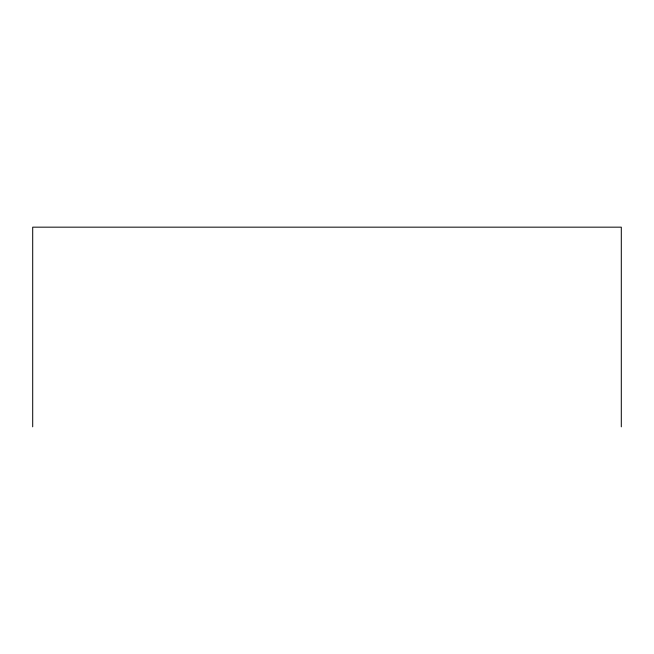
<?xml version="1.0" encoding="UTF-8"?>
<svg xmlns="http://www.w3.org/2000/svg" width="654" height="654" viewBox="0 0 654 654"><rect width="100%" height="100%" fill="white"/><g stroke="black" fill="none" stroke-linecap="round" stroke-linejoin="round"><path stroke-width="0.98" d="M621.3 426.833L621.3 227.167L32.7 227.167L32.7 426.833"/></g></svg>
